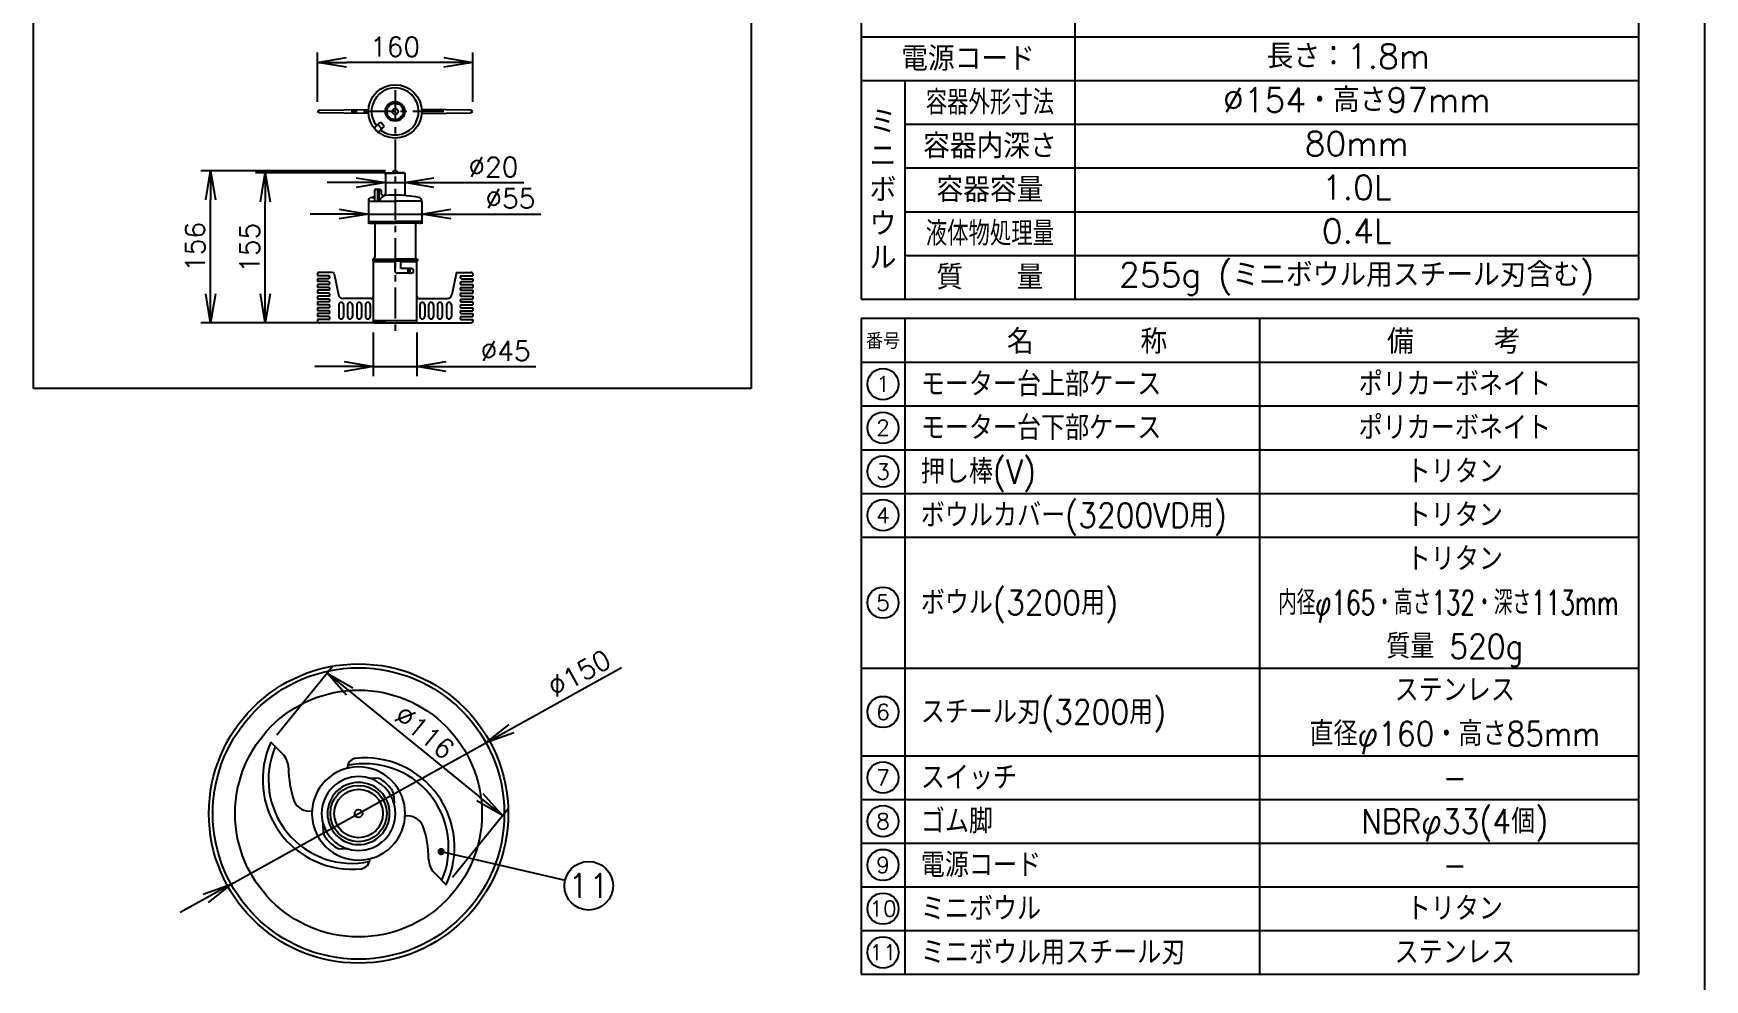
# Model space of a CAD drawing. Extents: x 115 to 2025, y 0 to 1377.
# Drawn here: x 1165 to 2025, y 472 to 959 of the extents above; entities that cross this region are included whole.
import ezdxf
from ezdxf.enums import TextEntityAlignment as Align

# ---------------------------------------------------------------- set-up
doc = ezdxf.new("R2010")
doc.units = 0
doc.header["$LTSCALE"] = 0.5
doc.header["$PDMODE"] = 3
doc.linetypes.add('CENTER', pattern=[50.8, 31.75, -6.35, 6.35, -6.35])
doc.layers.get('0').update_dxf_attribs({"linetype": 'CONTINUOUS'})
doc.layers.get('DEFPOINTS').update_dxf_attribs({"linetype": 'CONTINUOUS'})
for name, color, linetype in [('DANMEN', 7, 'CONTINUOUS'), ('SIYOU', 7, 'CONTINUOUS'), ('SUNPOU', 7, 'CONTINUOUS'), ('WAKU', 7, 'CONTINUOUS')]:
    doc.layers.add(name, color=color, linetype=linetype)
doc.styles.get("Standard").update_dxf_attribs({"font": 'ROMANS', "bigfont": 'EXTFONT.shx'})
doc.dimstyles.get("Standard").update_dxf_attribs({"dimscale": 5, "dimtxt": 2, "dimasz": 3, "dimexe": 1, "dimexo": 1, "dimgap": 0.6, "dimtad": 3, "dimdec": 0, "dimzin": 1, "dimdsep": 46, "dimtxsty": 'STANDARD', "dimblk1": 'OPEN', "dimblk2": 'OPEN', "dimsah": 1, "dimcen": 1.5, "dimclrd": 7, "dimclre": 7, "dimclrt": 7, "dimadec": 0, "dimazin": 0, "dimtfac": 1, "dimtdec": 0, "dimtmove": 0, "dimatfit": 0, "dimldrblk": 'DOTSMALL', "dimfxl": 1, "dimtvp": 1, "dimtolj": 1, "dimtzin": 0, "dimarcsym": 0})
doc.dimstyles.new('STYLE_1', dxfattribs={"dimscale": 5, "dimtxt": 2, "dimasz": 3, "dimexe": 1, "dimexo": 1, "dimgap": 0.6, "dimtad": 3, "dimdec": 0, "dimlfac": 2, "dimzin": 0, "dimdsep": 46, "dimtxsty": 'STANDARD', "dimblk1": 'OPEN', "dimblk2": 'OPEN', "dimsah": 1, "dimcen": 1.5, "dimadec": 0, "dimazin": 0, "dimtfac": 1, "dimtdec": 0, "dimtmove": 0, "dimatfit": 0, "dimldrblk": 'DOTSMALL', "dimfxl": 1, "dimtvp": 1, "dimtolj": 1, "dimtzin": 0, "dimarcsym": 0})

# ---------------------------------------------------------------- blocks, each defined once
blk = doc.blocks.new('_OPEN')
at = {"color": 0, "linetype": 'ByBlock'}
for p, q in [((-1, 0.167), (0, 0)), ((0, 0), (-1, -0.167)), ((0, 0), (-1, 0))]:
    blk.add_line(p, q, dxfattribs=at)
blk = doc.blocks.new('*D36')
at = {"layer": 'DEFPOINTS', "color": 0}
for p in [(1311.21, 944.36), (1311.21, 919.08), (1391.21, 919.08)]:
    blk.add_point(p, dxfattribs=at)
at = {"layer": 'SUNPOU', "color": 0, "lineweight": -2}
for p, q in [((1311.21, 924.08), (1311.21, 949.36)), ((1391.21, 924.08), (1391.21, 949.36)), ((1376.21, 944.36), (1326.21, 944.36))]:
    blk.add_line(p, q, dxfattribs=at)
at = {"layer": 'SUNPOU', "color": 0, "lineweight": -2, "xscale": 15, "yscale": 15, "zscale": 15, "rotation": 180}
blk.add_blockref('_OPEN', (1311.21, 944.36), dxfattribs=at)
at = {"layer": 'SUNPOU', "color": 0, "lineweight": -2, "xscale": 15, "yscale": 15, "zscale": 15}
blk.add_blockref('_OPEN', (1391.21, 944.36), dxfattribs=at)
at = {"layer": 'SUNPOU', "color": 0, "insert": (1351.21, 952.36), "char_height": 10, "attachment_point": 5}
blk.add_mtext('\\A1;160', dxfattribs=at)
blk = doc.blocks.new('_DotSmall')
at = {"color": 0, "linetype": 'ByBlock', "const_width": 0.5}
blk.add_lwpolyline([(-0.0625, 0, 1), (0.0625, 0, 1)], format="xyb", close=True, dxfattribs=at)
blk = doc.blocks.new('*D37')
at = {"layer": 'DEFPOINTS', "color": 0}
for p in [(1346.21, 882.5), (1346.21, 881.52), (1356.21, 881.55)]:
    blk.add_point(p, dxfattribs=at)
at = {"layer": 'SUNPOU', "color": 0, "lineweight": -2}
for p, q in [((1346.21, 886.52), (1346.21, 887.5)), ((1356.21, 886.55), (1356.21, 887.5)), ((1331.21, 882.5), (1316.21, 882.5)), ((1346.21, 882.5), (1356.21, 882.5)), ((1371.21, 882.5), (1417.45, 882.5))]:
    blk.add_line(p, q, dxfattribs=at)
at = {"layer": 'SUNPOU', "color": 0, "lineweight": -2, "xscale": 15, "yscale": 15, "zscale": 15}
blk.add_blockref('_OPEN', (1346.21, 882.5), dxfattribs=at)
at = {"layer": 'SUNPOU', "color": 0, "lineweight": -2, "xscale": 15, "yscale": 15, "zscale": 15, "rotation": 180}
blk.add_blockref('_OPEN', (1356.21, 882.5), dxfattribs=at)
at = {"layer": 'SUNPOU', "color": 0, "insert": (1401.83, 890.5), "char_height": 10, "attachment_point": 5}
blk.add_mtext('\\A1;%%c20', dxfattribs=at)
blk = doc.blocks.new('*D38')
at = {"layer": 'DEFPOINTS', "color": 0}
for p in [(1337.46, 868.79), (1364.96, 868.74), (1364.96, 866.26)]:
    blk.add_point(p, dxfattribs=at)
at = {"layer": 'SUNPOU', "color": 0, "lineweight": -2}
for p, q in [((1322.46, 866.26), (1307.46, 866.26)), ((1337.46, 866.26), (1364.96, 866.26)), ((1337.46, 863.79), (1337.46, 861.26)), ((1364.96, 863.74), (1364.96, 861.26)), ((1379.96, 866.26), (1426.2, 866.26))]:
    blk.add_line(p, q, dxfattribs=at)
at = {"layer": 'SUNPOU', "color": 0, "lineweight": -2, "xscale": 15, "yscale": 15, "zscale": 15}
blk.add_blockref('_OPEN', (1337.46, 866.26), dxfattribs=at)
at = {"layer": 'SUNPOU', "color": 0, "lineweight": -2, "xscale": 15, "yscale": 15, "zscale": 15, "rotation": 180}
blk.add_blockref('_OPEN', (1364.96, 866.26), dxfattribs=at)
at = {"layer": 'SUNPOU', "color": 0, "insert": (1410.58, 874.26), "char_height": 10, "attachment_point": 5}
blk.add_mtext('\\A1;%%c55', dxfattribs=at)
blk = doc.blocks.new('*D39')
at = {"layer": 'DEFPOINTS', "color": 0}
for p in [(1339.96, 810.27), (1362.46, 810.27), (1362.46, 787.81)]:
    blk.add_point(p, dxfattribs=at)
at = {"layer": 'SUNPOU', "color": 0, "lineweight": -2}
for p, q in [((1339.96, 805.27), (1339.96, 782.81)), ((1362.46, 805.27), (1362.46, 782.81)), ((1324.96, 787.81), (1309.96, 787.81)), ((1339.96, 787.81), (1362.46, 787.81)), ((1377.46, 787.81), (1423.7, 787.81))]:
    blk.add_line(p, q, dxfattribs=at)
at = {"layer": 'SUNPOU', "color": 0, "lineweight": -2, "xscale": 15, "yscale": 15, "zscale": 15}
blk.add_blockref('_OPEN', (1339.96, 787.81), dxfattribs=at)
at = {"layer": 'SUNPOU', "color": 0, "lineweight": -2, "xscale": 15, "yscale": 15, "zscale": 15, "rotation": 180}
blk.add_blockref('_OPEN', (1362.46, 787.81), dxfattribs=at)
at = {"layer": 'SUNPOU', "color": 0, "insert": (1408.08, 795.81), "char_height": 10, "attachment_point": 5}
blk.add_mtext('\\A1;%%C45', dxfattribs=at)
blk = doc.blocks.new('*D40')
at = {"layer": 'DEFPOINTS', "color": 0}
for p in [(1284.39, 887.52), (1351.21, 887.52), (1351.21, 810.27)]:
    blk.add_point(p, dxfattribs=at)
at = {"layer": 'SUNPOU', "color": 7, "lineweight": -2}
for p, q in [((1346.21, 887.52), (1279.39, 887.52)), ((1284.39, 825.27), (1284.39, 872.52)), ((1346.21, 810.27), (1279.39, 810.27))]:
    blk.add_line(p, q, dxfattribs=at)
at = {"layer": 'SUNPOU', "color": 7, "lineweight": -2, "xscale": 15, "yscale": 15, "zscale": 15}
for p, rotation in [((1284.39, 887.52), 90), ((1284.39, 810.27), 270)]:
    blk.add_blockref('_OPEN', p, dxfattribs=dict(at, rotation=rotation))
at = {"layer": 'SUNPOU', "color": 7, "insert": (1276.39, 848.9), "char_height": 10, "attachment_point": 5, "rotation": 90}
blk.add_mtext('\\A1;155', dxfattribs=at)
blk = doc.blocks.new('*D41')
at = {"layer": 'DEFPOINTS', "color": 0}
for p in [(1256.29, 888.52), (1351.21, 888.52), (1351.21, 810.27)]:
    blk.add_point(p, dxfattribs=at)
at = {"layer": 'SUNPOU', "color": 7, "lineweight": -2}
for p, q in [((1346.21, 888.52), (1251.29, 888.52)), ((1256.29, 825.27), (1256.29, 873.52)), ((1346.21, 810.27), (1251.29, 810.27))]:
    blk.add_line(p, q, dxfattribs=at)
at = {"layer": 'SUNPOU', "color": 7, "lineweight": -2, "xscale": 15, "yscale": 15, "zscale": 15}
for p, rotation in [((1256.29, 888.52), 90), ((1256.29, 810.27), 270)]:
    blk.add_blockref('_OPEN', p, dxfattribs=dict(at, rotation=rotation))
at = {"layer": 'SUNPOU', "color": 7, "insert": (1248.29, 849.4), "char_height": 10, "attachment_point": 5, "rotation": 90}
blk.add_mtext('\\A1;156', dxfattribs=at)
blk = doc.blocks.new('*D42')
at = {"layer": 'DEFPOINTS', "color": 0}
for p in [(1287.28, 594.39), (1406.47, 556.68), (1377.54, 521.07)]:
    blk.add_point(p, dxfattribs=at)
at = {"layer": 'SUNPOU', "color": 7, "lineweight": -2}
for p, q in [((1290.43, 598.27), (1319.36, 633.88)), ((1327.85, 620.54), (1394.82, 566.14)), ((1380.69, 524.95), (1409.62, 560.56))]:
    blk.add_line(p, q, dxfattribs=at)
at = {"layer": 'SUNPOU', "color": 7, "lineweight": -2, "xscale": 15, "yscale": 15, "zscale": 15}
for p, rotation in [((1316.21, 630), 140.9130941535423), ((1406.47, 556.68), 320.9130941535423)]:
    blk.add_blockref('_OPEN', p, dxfattribs=dict(at, rotation=rotation))
at = {"layer": 'SUNPOU', "color": 7, "insert": (1366.38, 599.55), "char_height": 10, "attachment_point": 5, "rotation": 320.91309}
blk.add_mtext('\\A1;%%C116', dxfattribs=at)
blk = doc.blocks.new('*D43')
at = {"layer": 'DEFPOINTS', "color": 0}
for p in [(1397.98, 594.13), (1266.84, 521.33)]:
    blk.add_point(p, dxfattribs=at)
at = {"layer": 'SUNPOU', "color": 7, "lineweight": -2}
for p, q in [((1411.1, 601.41), (1467.68, 632.82)), ((1266.84, 521.33), (1397.98, 594.13)), ((1253.72, 514.05), (1240.61, 506.77))]:
    blk.add_line(p, q, dxfattribs=at)
at = {"layer": 'SUNPOU', "color": 7, "lineweight": -2, "xscale": 15, "yscale": 15, "zscale": 15}
for p, rotation in [((1397.98, 594.13), 209.0344874769737), ((1266.84, 521.33), 29.03448747697371)]:
    blk.add_blockref('_OPEN', p, dxfattribs=dict(at, rotation=rotation))
at = {"layer": 'SUNPOU', "color": 7, "insert": (1445.98, 629.92), "char_height": 10, "attachment_point": 5, "rotation": 29.03449}
blk.add_mtext('\\A1;∅150', dxfattribs=at)

msp = doc.modelspace()

# ---------------------------------------------------------------- linework, layer by layer
at = {"color": 2}
for p, q in [((1311.21, 919.08), (1312.1, 919.63)), ((1312.1, 918.52), (1311.21, 919.08)), ((1312.35, 919.7), (1337.5, 920.06)), ((1337.5, 918.09), (1312.35, 918.45)), ((1340.78, 910.77), (1343, 912.98)), ((1344.41, 912.98), (1345.12, 912.27)), ((1390.07, 919.7), (1364.93, 920.06)), ((1364.93, 918.09), (1390.07, 918.45)), ((1391.21, 919.08), (1390.33, 919.63)), ((1390.33, 918.52), (1391.21, 919.08)), ((1340.78, 910.06), (1342.2, 908.65)), ((1342.91, 908.65), (1345.12, 910.86)), ((1346.21, 887.27), (1346.71, 887.52)), ((1346.21, 887.27), (1351.21, 887.27)), ((1346.21, 887.27), (1346.21, 876.75)), ((1346.71, 887.52), (1351.21, 887.52)), ((1355.71, 887.52), (1351.21, 887.52)), ((1356.21, 887.27), (1351.21, 887.27)), ((1356.21, 887.27), (1355.71, 887.52)), ((1356.21, 887.27), (1356.21, 876.75)), ((1340.64, 878.27), (1340.64, 872.9)), ((1341.39, 879.02), (1343.37, 879.02)), ((1342.2, 878.8), (1342.2, 872.9)), ((1342.91, 878.8), (1342.91, 872.9)), ((1344.12, 878.27), (1344.12, 876.99)), ((1337.46, 872.9), (1337.46, 862.52)), ((1337.46, 872.9), (1351.21, 872.9)), ((1339.08, 874.86), (1340.64, 874.86)), ((1364.96, 872.9), (1351.21, 872.9)), ((1364.96, 872.9), (1364.96, 862.52)), ((1337.46, 862.52), (1351.21, 862.52)), ((1338.46, 861.52), (1351.21, 861.52)), ((1340.71, 861.52), (1340.71, 844.02)), ((1364.96, 862.52), (1351.21, 862.52)), ((1363.96, 861.52), (1351.21, 861.52)), ((1361.71, 861.52), (1361.71, 844.02)), ((1339.71, 842.8), (1339.71, 842.02)), ((1339.85, 843.02), (1351.21, 843.02)), ((1362.57, 843.02), (1351.21, 843.02)), ((1362.71, 842.8), (1362.71, 842.02)), ((1311.21, 835.27), (1311.21, 834.52)), ((1316.96, 834.52), (1311.21, 834.52)), ((1318.89, 836.27), (1312.21, 836.27)), ((1319.87, 835.47), (1322.01, 824.78)), ((1339.71, 842.02), (1351.21, 842.02)), ((1350.71, 841.77), (1339.96, 841.77)), ((1339.96, 841.77), (1339.96, 811.27)), ((1340.71, 841.77), (1340.71, 842.02)), ((1362.71, 842.02), (1351.21, 842.02)), ((1351.21, 836.77), (1351.21, 841.27)), ((1359.46, 835.77), (1352.21, 835.77)), ((1354.21, 838.27), (1354.21, 841.27)), ((1359.46, 838.27), (1354.21, 838.27)), ((1362.46, 841.77), (1354.71, 841.77)), ((1358.59, 838.27), (1359.7, 838.27)), ((1359.7, 835.77), (1358.59, 835.77)), ((1361.71, 841.77), (1361.71, 842.02)), ((1362.46, 811.27), (1362.46, 841.77)), ((1382.55, 835.47), (1380.42, 824.78)), ((1383.53, 836.27), (1390.21, 836.27)), ((1385.46, 834.52), (1391.21, 834.52)), ((1391.21, 835.27), (1391.21, 834.52)), ((1311.21, 833.02), (1311.21, 831.52)), ((1316.96, 833.02), (1311.21, 833.02)), ((1316.96, 831.52), (1311.21, 831.52)), ((1311.21, 830.02), (1311.21, 828.52)), ((1316.96, 830.02), (1311.21, 830.02)), ((1316.96, 828.52), (1311.21, 828.52)), ((1311.21, 827.02), (1311.21, 825.52)), ((1316.96, 827.02), (1311.21, 827.02)), ((1316.96, 825.52), (1311.21, 825.52)), ((1385.46, 833.02), (1391.21, 833.02)), ((1385.46, 831.52), (1391.21, 831.52)), ((1385.46, 830.02), (1391.21, 830.02)), ((1385.46, 828.52), (1391.21, 828.52)), ((1385.46, 827.02), (1391.21, 827.02)), ((1385.46, 825.52), (1391.21, 825.52)), ((1391.21, 833.02), (1391.21, 831.52)), ((1391.21, 830.02), (1391.21, 828.52)), ((1391.21, 827.02), (1391.21, 825.52)), ((1311.21, 824.02), (1311.21, 822.52)), ((1316.96, 824.02), (1311.21, 824.02)), ((1316.96, 822.52), (1311.21, 822.52)), ((1311.21, 821.02), (1311.21, 819.52)), ((1316.96, 821.02), (1311.21, 821.02)), ((1316.96, 819.52), (1311.21, 819.52)), ((1311.21, 818.02), (1311.21, 816.52)), ((1316.96, 818.02), (1311.21, 818.02)), ((1322.21, 819.52), (1322.21, 813.52)), ((1338.96, 822.77), (1324.46, 822.77)), ((1324.71, 819.52), (1324.71, 813.52)), ((1326.71, 819.52), (1326.71, 813.52)), ((1329.21, 819.52), (1329.21, 813.52)), ((1331.46, 819.52), (1331.46, 813.52)), ((1333.96, 819.52), (1333.96, 813.52)), ((1335.96, 819.52), (1335.96, 813.52)), ((1338.46, 819.52), (1338.46, 813.52)), ((1363.46, 822.77), (1377.96, 822.77)), ((1363.96, 819.52), (1363.96, 813.52)), ((1366.46, 819.52), (1366.46, 813.52)), ((1368.46, 819.52), (1368.46, 813.52)), ((1370.96, 819.52), (1370.96, 813.52)), ((1372.96, 819.52), (1372.96, 813.52)), ((1375.46, 819.52), (1375.46, 813.52)), ((1377.71, 819.52), (1377.71, 813.52)), ((1380.21, 819.52), (1380.21, 813.52)), ((1385.46, 824.02), (1391.21, 824.02)), ((1385.46, 822.52), (1391.21, 822.52)), ((1385.46, 821.02), (1391.21, 821.02)), ((1385.46, 819.52), (1391.21, 819.52)), ((1385.46, 818.02), (1391.21, 818.02)), ((1391.21, 824.02), (1391.21, 822.52)), ((1391.21, 821.02), (1391.21, 819.52)), ((1391.21, 818.02), (1391.21, 816.52)), ((1316.96, 816.52), (1311.21, 816.52)), ((1311.21, 815.02), (1311.21, 813.52)), ((1316.96, 815.02), (1311.21, 815.02)), ((1311.21, 815.02), (1311.21, 814.27)), ((1316.96, 813.52), (1311.21, 813.52)), ((1311.21, 812.02), (1311.21, 811.27)), ((1316.96, 812.02), (1311.21, 812.02)), ((1340.96, 810.27), (1312.21, 810.27)), ((1362.46, 811.27), (1339.96, 811.27)), ((1340.96, 810.27), (1361.46, 810.27)), ((1361.46, 810.27), (1390.21, 810.27)), ((1385.46, 816.52), (1391.21, 816.52)), ((1385.46, 815.02), (1391.21, 815.02)), ((1385.46, 813.52), (1391.21, 813.52)), ((1385.46, 812.02), (1391.21, 812.02)), ((1391.21, 815.02), (1391.21, 814.27)), ((1391.21, 815.02), (1391.21, 813.52)), ((1391.21, 812.02), (1391.21, 811.27)), ((1293.42, 588.25), (1287.28, 594.39)), ((1342.51, 575.73), (1337.7, 575.98)), ((1350.41, 567.83), (1350.66, 563.01)), ((1314.41, 547.63), (1314.16, 552.44)), ((1322.31, 539.73), (1327.12, 539.48)), ((1371.4, 527.21), (1377.54, 521.07))]:
    msp.add_line(p, q, dxfattribs=at)
for points in [[(1345.41, 875.41, 0.04681), (1344.72, 875.05, 0.04681), (1344.11, 874.56, 0.051154), (1343.56, 873.92, 0.051154), (1343.15, 873.17)], [(1345.41, 875.41, -0.050211), (1344.99, 875.67, -0.050211), (1344.64, 876.01, -0.057053), (1344.32, 876.47, -0.057053), (1344.12, 876.99)]]:
    msp.add_lwpolyline(points, format="xyb", dxfattribs=at)
for centre, radius in [((1351.21, 919.08), 13.75), ((1351.21, 919.08), 5), ((1351.21, 919.08), 4.25), ((1351.21, 919.08), 1.5), ((1332.41, 557.73), 77), ((1332.41, 557.73), 75), ((1332.41, 557.73), 63.5), ((1332.41, 557.73), 14.5), ((1332.41, 557.73), 12.5), ((1332.41, 557.73), 2)]:
    msp.add_circle(centre, radius, dxfattribs=at)
for centre, radius, start, end in [((1351.21, 919.08), 12.12, 232.10634, 217.89366), ((1348.21, 922.08), 0.25, 226.68541, 43.31459), ((1348.21, 922.08), 0.25, 226.68541, 43.31459), ((1352.31, 923.18), 0.25, 166.68541, 343.31459), ((1355.32, 920.18), 0.25, 106.68541, 283.31459), ((1312.36, 919.2), 0.5, 90.69875, 122.00538), ((1312.36, 918.95), 0.5, 237.99462, 269.30125), ((1342.21, 911.48), 0.5, 61.08403, 135), ((1340.46, 908.33), 4.11, 28.91597, 61.08403), ((1343.7, 912.27), 1, 45, 135), ((1344.41, 911.56), 1, 315, 45), ((1347.11, 917.98), 0.25, 286.68541, 103.31459), ((1350.11, 914.97), 0.25, 346.68541, 163.31459), ((1354.22, 916.07), 0.25, 46.68541, 223.31459), ((1354.22, 916.07), 0.25, 46.68541, 223.31459), ((1390.07, 919.2), 0.5, 57.99462, 89.30125), ((1390.07, 918.95), 0.5, 270.69875, 302.00538), ((1341.14, 910.41), 0.5, 135, 225), ((1342.55, 909), 0.5, 225, 315), ((1343.62, 910.07), 0.5, 315, 28.91597), ((1351.21, 887.02), 1.5, 19.47122, 160.52878), ((1341.39, 878.27), 0.75, 90, 180), ((1343.37, 878.27), 0.75, 0, 90), ((1339.46, 872.9), 2, 100.96558, 180), ((1351.21, 812.25), 63.77, 99.54651, 100.96558), ((1351.21, 812.25), 63.77, 90, 95.64995), ((1345.21, 876.75), 1, 275.31517, 0), ((1351.21, 812.25), 63.77, 79.03442, 90), ((1357.21, 876.75), 1, 180, 264.68483), ((1362.96, 872.9), 2, 0, 79.03442), ((1338.46, 862.52), 1, 180, 270), ((1363.96, 862.52), 1, 270, 0), ((1339.96, 842.8), 0.25, 101.53696, 180), ((1339.71, 844.02), 1, 281.53696, 0), ((1362.71, 844.02), 1, 180, 258.46304), ((1362.46, 842.8), 0.25, 0, 78.46304), ((1312.21, 835.27), 1, 90, 180), ((1316.96, 833.77), 0.75, 270, 90), ((1318.89, 835.27), 1, 11.30993, 90), ((1350.71, 841.27), 0.5, 0, 90), ((1352.21, 836.77), 1, 180, 270), ((1354.71, 841.27), 0.5, 90, 180), ((1359.46, 837.02), 1.25, 83.66971, 90), ((1359.46, 837.02), 1.25, 270, 276.33029), ((1359.46, 837.02), 1.25, 309.98901, 50.01099), ((1383.53, 835.27), 1, 90, 168.69007), ((1385.46, 833.77), 0.75, 90, 270), ((1390.21, 835.27), 1, 0, 90), ((1316.96, 830.77), 0.75, 270, 90), ((1316.96, 827.77), 0.75, 270, 90), ((1316.96, 824.77), 0.75, 270, 90), ((1385.46, 830.77), 0.75, 90, 270), ((1385.46, 827.77), 0.75, 90, 270), ((1385.46, 824.77), 0.75, 90, 270), ((1316.96, 821.77), 0.75, 270, 90), ((1316.96, 818.77), 0.75, 270, 90), ((1324.46, 825.27), 2.5, 191.30993, 270), ((1323.46, 819.52), 1.25, 0, 180), ((1327.96, 819.52), 1.25, 0, 180), ((1332.71, 819.52), 1.25, 0, 180), ((1337.21, 819.52), 1.25, 0, 180), ((1338.96, 823.77), 1, 270, 0), ((1363.46, 823.77), 1, 180, 270), ((1365.21, 819.52), 1.25, 0, 180), ((1369.71, 819.52), 1.25, 0, 180), ((1374.21, 819.52), 1.25, 0, 180), ((1378.96, 819.52), 1.25, 0, 180), ((1377.96, 825.27), 2.5, 270, 348.69007), ((1385.46, 821.77), 0.75, 90, 270), ((1385.46, 818.77), 0.75, 90, 270), ((1312.21, 811.27), 1, 180, 270), ((1316.96, 815.77), 0.75, 270, 90), ((1316.96, 812.77), 0.75, 270, 90), ((1323.46, 813.52), 1.25, 180, 0), ((1327.96, 813.52), 1.25, 180, 0), ((1332.71, 813.52), 1.25, 180, 0), ((1337.21, 813.52), 1.25, 180, 0), ((1340.96, 811.27), 1, 180, 270), ((1361.46, 811.27), 1, 270, 0), ((1365.21, 813.52), 1.25, 180, 0), ((1369.71, 813.52), 1.25, 180, 0), ((1374.21, 813.52), 1.25, 180, 0), ((1378.96, 813.52), 1.25, 180, 0), ((1385.46, 815.77), 0.75, 90, 270), ((1385.46, 812.77), 0.75, 90, 270), ((1390.21, 811.27), 1, 270, 0), ((1329.08, 575.1), 46.03, 155.23559, 275.93568), ((1329.08, 575.1), 43.03, 156.71525, 282.07433), ((1286.35, 581.18), 10, 0.31542, 45), ((1331.58, 581.17), 5, 96.86513, 181.89281), ((1335.74, 540.35), 46.03, 335.23559, 95.93568), ((1349.93, 581.53), 53.58, 180.31542, 199.11383), ((1332.41, 557.73), 24, 315, 135), ((1332.41, 557.73), 19, 315, 135), ((1335.74, 540.35), 43.03, 336.71525, 102.07433), ((1332.41, 557.73), 24, 135, 315), ((1332.41, 557.73), 19, 135, 315), ((1332.41, 557.73), 16, 135, 315), ((1332.41, 557.73), 16, 315, 135), ((1342.36, 572.73), 3, 56.45825, 87.01668), ((1332.41, 557.73), 21, 33.54175, 56.45825), ((1347.41, 567.67), 3, 2.98332, 33.54175), ((1307.22, 567.76), 8.77, 205.53945, 278.06815), ((1357.6, 547.69), 8.77, 25.53945, 98.06815), ((1314.89, 533.93), 53.58, 0.31542, 19.11383), ((1317.41, 547.78), 3, 182.98332, 213.54175), ((1332.41, 557.73), 21, 213.54175, 236.45825), ((1322.46, 542.72), 3, 236.45825, 267.01668), ((1333.24, 534.28), 5, 276.86513, 1.89281), ((1378.47, 534.28), 10, 180.31542, 225)]:
    msp.add_arc(centre, radius, start, end, dxfattribs=at)
msp.add_ellipse((1358.59, 837.02), major_axis=(0, -1.25), ratio=0.707107, start_param=3.141593, end_param=6.283185, dxfattribs=at)
msp.add_ellipse((1359.7, 837.02), major_axis=(0, -1.25), ratio=0.707107, dxfattribs=at)
at = {"layer": 'DANMEN', "color": 2, "linetype": 'CENTER'}
for p, q in [((1351.21, 930.02), (1351.21, 804.01)), ((1376.21, 919.08), (1326.21, 919.08))]:
    msp.add_line(p, q, dxfattribs=at)
at = {"layer": 'SIYOU', "color": 7}
for p, q in [((1534.4, 1317.33), (1534.4, 776.56)), ((1701.01, 1295), (1701.01, 822.5)), ((1165.11, 776.56), (1165.11, 1073.4)), ((1591.01, 957.5), (1991.01, 957.5)), ((1591.01, 935), (1991.01, 935)), ((1613.51, 935), (1613.51, 822.5)), ((1613.51, 912.5), (1991.01, 912.5)), ((1613.51, 890), (1991.01, 890)), ((1613.51, 867.5), (1991.01, 867.5)), ((1613.51, 845), (1991.01, 845)), ((1613.51, 812.5), (1613.51, 475)), ((1796.01, 812.5), (1796.01, 475)), ((1591.01, 790), (1991.01, 790)), ((1534.4, 776.56), (1165.11, 776.56)), ((1591.01, 767.5), (1991.01, 767.5)), ((1591.01, 745), (1991.01, 745)), ((1591.01, 722.5), (1991.01, 722.5)), ((1591.01, 700), (1991.01, 700)), ((1591.01, 632.5), (1991.01, 632.5)), ((1591.01, 587.5), (1991.01, 587.5)), ((1591.01, 565), (1991.01, 565)), ((1591.01, 542.5), (1991.01, 542.5)), ((1591.01, 520), (1991.01, 520)), ((1591.01, 497.5), (1991.01, 497.5))]:
    msp.add_line(p, q, dxfattribs=at)
at = {"layer": 'SIYOU', "color": 6}
for p, q in [((1591.01, 1317.5), (1591.01, 822.5)), ((1991.01, 1317.5), (1991.01, 822.5)), ((1591.01, 822.5), (1991.01, 822.5)), ((1591.01, 812.5), (1591.01, 475)), ((1991.01, 812.5), (1591.01, 812.5)), ((1991.01, 812.5), (1991.01, 475)), ((1591.01, 475), (1991.01, 475))]:
    msp.add_line(p, q, dxfattribs=at)
at = {"layer": 'SIYOU', "color": 7}
for centre in [(1602.26, 778.75), (1602.26, 756.25), (1602.26, 733.75), (1602.26, 711.25), (1602.26, 666.25), (1602.26, 610), (1602.26, 576.25), (1602.26, 553.75), (1602.26, 531.25), (1602.26, 508.75), (1602.26, 486.25)]:
    msp.add_circle(centre, 8.04, dxfattribs=at)
at = {"layer": 'SUNPOU'}
msp.add_circle((1450.86, 520.53), 12.5, dxfattribs=at)
at = {"layer": 'WAKU', "color": 6}
msp.add_line((2025, 1376.75), (2025, 0), dxfattribs=at)

# ---------------------------------------------------------------- texts
at = {"layer": 'SIYOU', "color": 7}
for s, p in [('電源コード', (1646.01, 946.25)), ('ミ', (1602.26, 913.75)), ('容器内深さ', (1657.26, 901.25)), ('ニ', (1602.26, 896.25)), ('ボ', (1602.26, 878.75)), ('容器容量', (1657.26, 878.75)), ('ウ', (1602.26, 861.25)), ('ル', (1602.26, 843.75)), ('質\u3000\u3000量', (1657.26, 833.75))]:
    msp.add_text(s, height=12.5, dxfattribs=at).set_placement(p, align=Align.MIDDLE_CENTER)
at = {"layer": 'SIYOU', "color": 1}
for s, p in [('長さ：1.8m ', (1846.01, 947.5)), ('%%C154・高さ97mm', (1846.01, 925)), ('80mm', (1846.01, 902.5)), ('1.0L', (1846.01, 880)), ('0.4L', (1846.01, 857.5)), ('255g (ミニボウル用スチール刃含む)', (1846.01, 835))]:
    msp.add_text(s, height=12.5, dxfattribs=at).set_placement(p, align=Align.MIDDLE_CENTER)
at = {"layer": 'SIYOU', "color": 7, "width": 0.8}
for s, p in [('容器外形寸法', (1657.26, 923.75)), ('液体物処理量', (1657.26, 856.25))]:
    msp.add_text(s, height=12.5, dxfattribs=at).set_placement(p, align=Align.MIDDLE_CENTER)
at = {"layer": 'SIYOU', "color": 7}
for s, height, p in [('番号', 8.036, (1602.26, 801.25)), ('名\u3000\u3000\u3000\u3000称', 12.5, (1707.26, 801.25)), ('備\u3000\u3000\u3000考', 12.5, (1896.01, 801.25)), ('1', 8.04, (1602.26, 778.75)), ('2', 8.04, (1602.26, 756.25)), ('3', 8.04, (1602.26, 733.75)), ('4', 8.04, (1602.26, 711.25)), ('5', 8.04, (1602.26, 666.25)), ('6', 8.04, (1602.26, 610)), ('7', 8.04, (1602.26, 576.25)), ('8', 8.04, (1602.26, 553.75)), ('9', 8.04, (1602.26, 531.25)), ('10', 8.036, (1602.26, 508.75)), ('11', 8.036, (1602.26, 486.25))]:
    msp.add_text(s, height=height, dxfattribs=at).set_placement(p, align=Align.MIDDLE)
at = {"layer": 'SIYOU', "color": 1, "width": 0.9}
for s, p in [('モーター台上部ケース', (1621.72, 778.75)), ('モーター台下部ケース', (1621.72, 756.25)), ('押し棒(V)', (1621.72, 733.75)), ('ボウルカバー(3200VD用)', (1621.72, 711.25)), ('ボウル(3200用)', (1621.72, 666.25)), ('スチール刃(3200用)', (1621.72, 610)), ('スイッチ', (1621.72, 576.25)), ('ゴム脚', (1621.72, 553.75)), ('電源コード', (1621.72, 531.25)), ('ミニボウル', (1621.72, 508.75)), ('ミニボウル用スチール刃', (1621.72, 486.25))]:
    msp.add_text(s, height=12.5, dxfattribs=at).set_placement(p, align=Align.MIDDLE_LEFT)
at = {"layer": 'SIYOU', "color": 1}
for s, width, p in [('ポリカーボネイト', 0.9, (1896.49, 778.77)), ('ポリカーボネイト', 0.9, (1896.49, 756.27)), ('トリタン', 0.9, (1896.49, 733.77)), ('トリタン', 0.9, (1896.49, 711.27)), ('トリタン', 0.9, (1896.49, 688.77)), ('内径φ165・高さ132・深さ113mm', 0.7, (1893.15, 666.27)), ('質量 520g', 0.9, (1896.49, 643.77)), ('ステンレス', 0.9, (1896.49, 621.27)), ('直径φ160・高さ85mm', 0.9, (1896.49, 598.77)), ('-', 0.9, (1896.49, 576.27)), ('NBRφ33(4個)', 0.9, (1896.49, 553.77)), ('-', 0.9, (1896.49, 531.27)), ('トリタン', 0.9, (1896.49, 508.77)), ('ステンレス', 0.9, (1896.49, 486.27))]:
    msp.add_text(s, height=12.5, dxfattribs=dict(at, width=width)).set_placement(p, align=Align.MIDDLE_CENTER)
at = {"layer": 'SUNPOU'}
msp.add_text('11', height=12.5, dxfattribs=at).set_placement((1450.86, 520.53), align=Align.MIDDLE)

# ---------------------------------------------------------------- dimensions: what is measured, and where the dimension line sits
dim = msp.add_linear_dim(base=(1311.21, 944.36), p1=(1391.21, 919.08), p2=(1311.21, 919.08), angle=180, dimstyle='STYLE_1', dxfattribs=at)
dim.commit()
dim.dimension.update_dxf_attribs({"geometry": '*D36', "text_midpoint": (1351.21, 944.36), "dimtype": 160})
for base, p1, p2, picture, middle in [((1346.21, 882.5), (1356.21, 881.55), (1346.21, 881.52), '*D37', (1401.83, 882.5)), ((1364.96, 866.26), (1337.46, 868.79), (1364.96, 868.74), '*D38', (1410.58, 866.26))]:
    dim = msp.add_linear_dim(base=base, p1=p1, p2=p2, angle=180, text='%%c<>', dimstyle='STYLE_1', dxfattribs=at)
    dim.commit()
    dim.dimension.update_dxf_attribs({"geometry": picture, "text_midpoint": middle, "dimtype": 160})
at = {"layer": 'SUNPOU', "color": 7}
dim = msp.add_linear_dim(base=(1256.29, 888.52), p1=(1351.21, 810.27), p2=(1351.21, 888.52), angle=90, text='156', dimstyle='STANDARD', override={"dimarcsym": 1}, dxfattribs=at)
dim.commit()
dim.dimension.update_dxf_attribs({"geometry": '*D41', "text_midpoint": (1248.29, 849.4)})
dim = msp.add_linear_dim(base=(1284.39, 887.52), p1=(1351.21, 810.27), p2=(1351.21, 887.52), angle=90, text='155', dimstyle='STANDARD', override={"dimarcsym": 1}, dxfattribs=at)
dim.commit()
dim.dimension.update_dxf_attribs({"geometry": '*D40', "text_midpoint": (1284.39, 848.9), "dimtype": 160})
at = {"layer": 'SUNPOU'}
dim = msp.add_linear_dim(base=(1362.46, 787.81), p1=(1339.96, 810.27), p2=(1362.46, 810.27), text='%%C<>', dimstyle='STYLE_1', dxfattribs=at)
dim.commit()
dim.dimension.update_dxf_attribs({"geometry": '*D39', "text_midpoint": (1408.08, 787.81), "dimtype": 160})
dim = msp.add_diameter_dim_2p(p1=(1266.84, 521.33), p2=(1397.98, 594.13), dimstyle='STANDARD', override={"dimdec": 0}, dxfattribs=at)
dim.commit()
dim.dimension.update_dxf_attribs({"geometry": '*D43', "text_midpoint": (1449.86, 622.92), "dimtype": 163})
dim = msp.add_aligned_dim(p1=(1287.28, 594.39), p2=(1377.54, 521.07), distance=45.88, text='%%C<>', dimstyle='STANDARD', override={"dimdec": 0}, dxfattribs=at)
dim.commit()
dim.dimension.update_dxf_attribs({"geometry": '*D42', "text_midpoint": (1366.38, 599.55)})

# ---------------------------------------------------------------- leaders
msp.add_leader([(1374.91, 538.11), (1438.68, 523.34)], dimstyle='STANDARD', override={"dimgap": 1, "dimtad": 0, "dimldrblk": 'DotSmall'}, dxfattribs=at)

doc.saveas('drawing.dxf')
